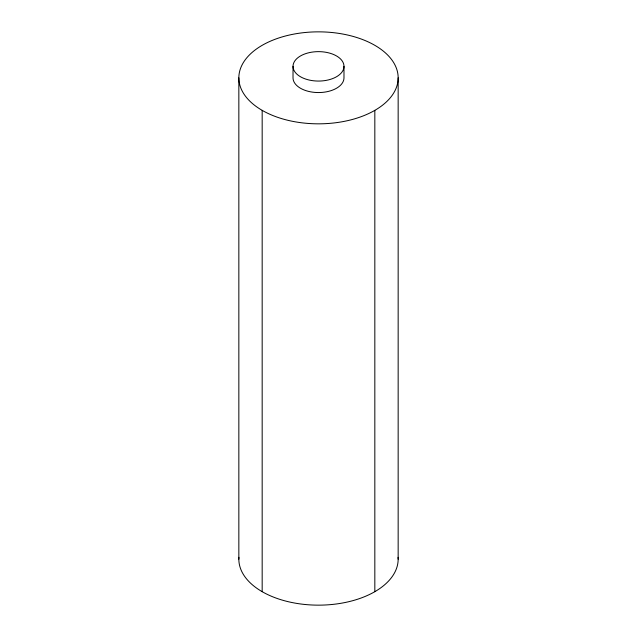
<?xml version="1.0" encoding="UTF-8"?>
<svg xmlns="http://www.w3.org/2000/svg" width="637" height="637" viewBox="0 0 637 637"><rect width="100%" height="100%" fill="white"/><g stroke="black" fill="none" stroke-linecap="round" stroke-linejoin="round"><path stroke-width="0.96" d="M398.157 77.841A79.657 45.991 0 0 1 278.672 117.67A79.657 45.991 0 0 1 278.672 38.013A79.657 45.991 0 0 1 398.157 77.841L398.157 559.159M374.827 110.36L374.827 591.677M343.98 66.352A25.48 14.715 0 0 1 305.76 79.092A25.48 14.715 0 0 1 305.76 53.612A25.48 14.715 0 0 1 343.98 66.352L343.98 77.841A25.48 14.715 0 0 1 318.5 92.556A25.48 14.715 0 0 1 293.02 77.841L293.02 66.352M262.173 110.36L262.173 591.677M238.843 77.841L238.843 559.159M398.093 557.319A79.657 45.991 0 0 1 318.5 605.15A79.657 45.991 0 0 1 238.907 557.319"/></g></svg>
